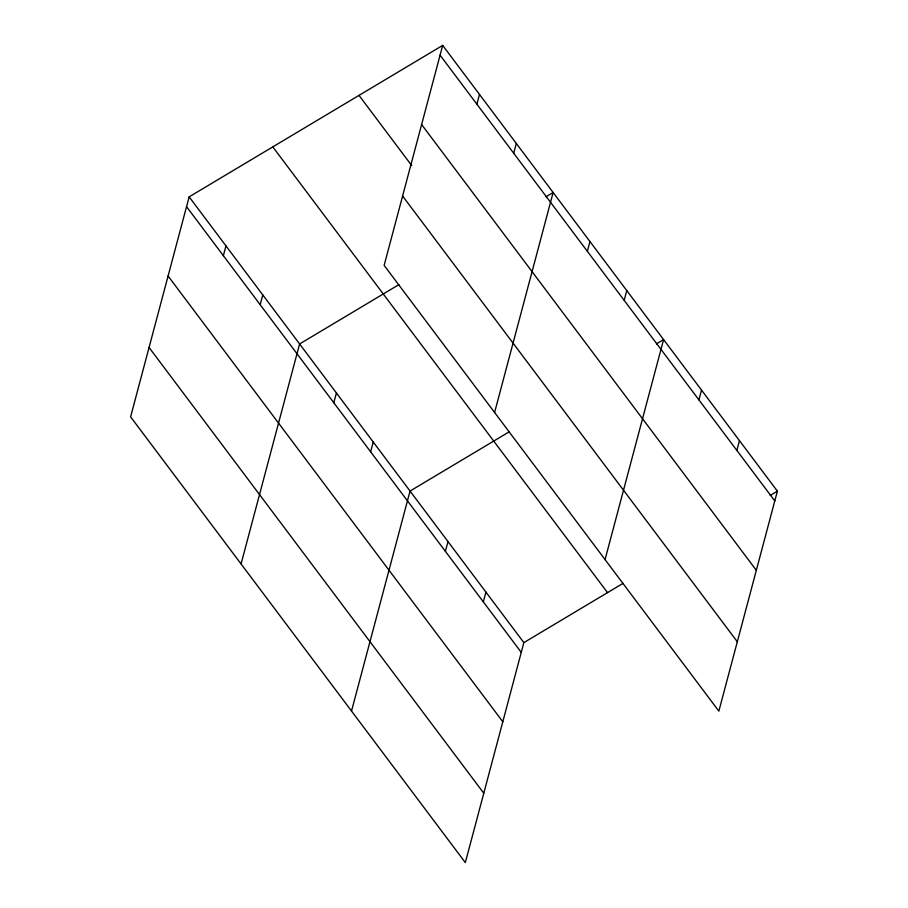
<?xml version="1.0" encoding="UTF-8"?>
<svg xmlns="http://www.w3.org/2000/svg" width="908" height="908" viewBox="0 0 908 908"><rect width="100%" height="100%" fill="white"/><g stroke="black" fill="none" stroke-linecap="round" stroke-linejoin="round"><path stroke-width="1.36" d="M442.673 45.4L384.141 265.386L718.852 711.146L777.396 491.149L442.673 45.4L189.148 196.854L130.604 416.851L465.327 862.6L523.859 642.614L623.092 583.333M223.357 255.67L225.967 245.898M260.176 304.702L262.787 294.93M241.063 563.947L299.606 343.962L398.828 284.681M333.815 402.766L336.414 392.994M370.634 451.798L373.233 442.026M476.893 104.204L479.492 94.432M351.521 711.043L410.053 491.058L509.286 431.777M513.712 153.248L516.312 143.464M445.385 551.349L447.996 541.577M494.599 412.482L553.131 192.496L545.958 196.786M483.328 601.868L485.928 592.095M587.351 251.312L589.95 241.528M624.171 300.344L626.77 290.56M605.057 559.589L663.589 339.592L656.416 343.882M698.922 399.895L701.521 390.111M736.853 450.413L739.452 440.63M770.222 495.439L777.396 491.149M440.074 55.172L774.785 500.932M421.618 124.544L756.33 570.303M359.012 95.385L411.721 165.585M402.596 196.014L737.319 641.774M272.809 146.88L607.531 592.629M189.148 196.854L523.859 642.614M186.537 206.638L521.26 652.387M168.082 276.009L502.805 721.758M149.071 347.48L483.782 793.229"/></g></svg>
